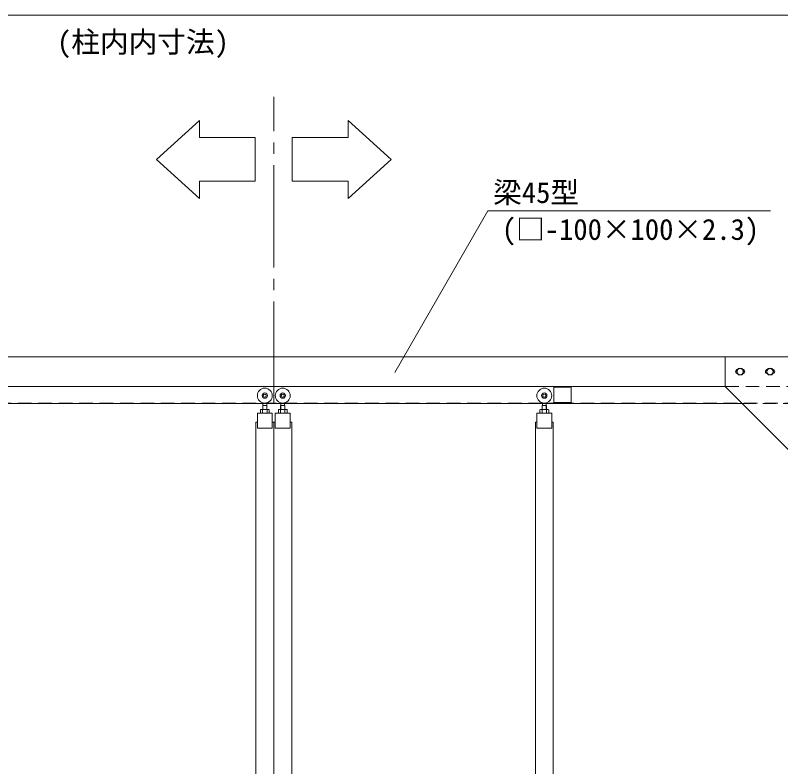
# Model space of a CAD drawing. Units: millimetres, scale not verified. Extents: x -69980 to -49855, y -14438 to 14438.
# Drawn here: x -63708 to -61145, y 6852 to 9368 of the extents above; entities that cross this region are included whole.
import ezdxf
from ezdxf.enums import TextEntityAlignment as Align

# ---------------------------------------------------------------- set-up
doc = ezdxf.new("R2010")
doc.units = ezdxf.units.MM
doc.header["$LTSCALE"] = 38
doc.linetypes.add('CHAIN2', pattern=[12, 9, -1, 1, -1])
doc.linetypes.add('DASHED1', pattern=[1.8, 1.2, -0.6])
for name, color, linetype, lineweight in [('0-6_ﾎﾞﾙﾄ類', 2, 'Continuous', 18), ('0-B_寸法', 3, 'Continuous', 18), ('0-F_中央走行棒', 7, 'Continuous', 18), ('1-0_中央走行棒右', 7, 'Continuous', 18), ('1-1_中央走行棒左', 7, 'Continuous', 18), ('1-2_通芯', 1, 'CHAIN2', 18), ('1-3_吊車', 4, 'DASHED1', 9), ('1-6_標準柱', 7, 'Continuous', 18), ('1-7_文字', 7, 'Continuous', 18), ('1-9_梁45', 7, 'Continuous', 18)]:
    doc.layers.add(name, color=color, linetype=linetype, lineweight=lineweight)
doc.styles.add('ＭＳ ゴシック', font='')
doc.styles.get('ＭＳ ゴシック').set_extended_font_data('MS Gothic')

msp = doc.modelspace()

# ---------------------------------------------------------------- linework, layer by layer
at = {"layer": '0-6_ﾎﾞﾙﾄ類'}
for p, q in [((-62883.32, 8048.05), (-62861.07, 8048.05)), ((-62883.32, 8048.05), (-62879.7, 8048.05)), ((-62879.7, 8046.05), (-62879.7, 8035.05)), ((-62864.7, 8048.05), (-62861.07, 8048.05)), ((-62864.7, 8046.05), (-62864.7, 8035.05)), ((-62823.32, 8048.05), (-62801.07, 8048.05)), ((-62823.32, 8048.05), (-62819.7, 8048.05)), ((-62819.7, 8046.05), (-62819.7, 8035.05)), ((-62804.7, 8048.05), (-62801.07, 8048.05)), ((-62804.7, 8046.05), (-62804.7, 8035.05)), ((-61947.32, 8048.05), (-61925.07, 8048.05)), ((-61947.32, 8048.05), (-61943.7, 8048.05)), ((-61943.7, 8046.05), (-61943.7, 8035.05)), ((-61928.7, 8048.05), (-61925.07, 8048.05)), ((-61928.7, 8046.05), (-61928.7, 8035.05))]:
    msp.add_line(p, q, dxfattribs=at)
for points in [[(-61274.15, 8185), (-61268.08, 8174.5), (-61274.15, 8164), (-61286.25, 8164), (-61292.32, 8174.5), (-61286.25, 8185)], [(-61174.15, 8185), (-61168.08, 8174.5), (-61174.15, 8164), (-61186.25, 8164), (-61192.32, 8174.5), (-61186.25, 8185)]]:
    msp.add_lwpolyline(points, close=True, dxfattribs=at)
for points in [[(-62857.45, 8046.05), (-62857.45, 8035.05), (-62886.95, 8035.05), (-62886.95, 8046.05)], [(-62797.45, 8046.05), (-62797.45, 8035.05), (-62826.95, 8035.05), (-62826.95, 8046.05)], [(-61921.45, 8046.05), (-61921.45, 8035.05), (-61950.95, 8035.05), (-61950.95, 8046.05)]]:
    msp.add_lwpolyline(points, dxfattribs=at)
for centre in [(-61280.2, 8174.5), (-61180.2, 8174.5)]:
    msp.add_circle(centre, 10.5, dxfattribs=at)
for centre, radius, start, end in [((-61280.2, 8174.5), 11.35, 127.685, 172.315), ((-61280.2, 8174.5), 11, 132.659, 167.341), ((-61280.2, 8174.5), 11.35, 67.685, 112.315), ((-61280.2, 8174.5), 11, 72.659, 107.341), ((-61280.2, 8174.5), 11.35, 7.685, 52.315), ((-61280.2, 8174.5), 11, 12.659, 47.341), ((-61180.2, 8174.5), 11.35, 127.685, 172.315), ((-61180.2, 8174.5), 11, 132.659, 167.341), ((-61180.2, 8174.5), 11.35, 67.685, 112.315), ((-61180.2, 8174.5), 11, 72.659, 107.341), ((-61180.2, 8174.5), 11.35, 7.685, 52.315), ((-61180.2, 8174.5), 11, 12.659, 47.341), ((-61280.2, 8174.5), 11.35, 187.685, 232.315), ((-61280.2, 8174.5), 11, 192.659, 227.341), ((-61280.2, 8174.5), 11.35, 247.685, 292.315), ((-61280.2, 8174.5), 11, 252.659, 287.341), ((-61280.2, 8174.5), 11.35, 307.685, 352.315), ((-61280.2, 8174.5), 11, 312.659, 347.341), ((-61180.2, 8174.5), 11.35, 187.685, 232.315), ((-61180.2, 8174.5), 11, 192.659, 227.341), ((-61180.2, 8174.5), 11.35, 247.685, 292.315), ((-61180.2, 8174.5), 11, 252.659, 287.341), ((-61180.2, 8174.5), 11.35, 307.685, 352.315), ((-61180.2, 8174.5), 11, 312.659, 347.341), ((-62883.32, 8043.78), 4.28, 32.227, 147.773), ((-62872.2, 8033), 15.05, 60.137, 119.863), ((-62861.07, 8043.78), 4.28, 32.227, 147.773), ((-62823.32, 8043.78), 4.28, 32.227, 147.773), ((-62812.2, 8033), 15.05, 60.137, 119.863), ((-62801.07, 8043.78), 4.28, 32.227, 147.773), ((-61947.32, 8043.78), 4.28, 32.227, 147.773), ((-61936.2, 8033), 15.05, 60.137, 119.863), ((-61925.07, 8043.78), 4.28, 32.227, 147.773)]:
    msp.add_arc(centre, radius, start, end, dxfattribs=at)
at = {"layer": '0-B_寸法'}
msp.add_line((-65475.2, 9367.5), (-61085.2, 9367.5), dxfattribs=at)
at = {"layer": '0-F_中央走行棒'}
msp.add_lwpolyline([(-61961.2, 7985.05), (-61911.2, 7985.05), (-61911.2, 8035.05), (-61961.2, 8035.05)], close=True, dxfattribs=at)
for points in [[(-61961.2, 8005.05), (-61966.2, 8005.05), (-61966.2, 6673.05)], [(-61906.2, 6673.05), (-61906.2, 8005.05), (-61911.2, 8005.05)]]:
    msp.add_lwpolyline(points, dxfattribs=at)
at = {"layer": '1-0_中央走行棒右'}
msp.add_lwpolyline([(-62837.2, 7985.05), (-62787.2, 7985.05), (-62787.2, 8035.05), (-62837.2, 8035.05)], close=True, dxfattribs=at)
for points in [[(-62837.2, 8005.05), (-62842.2, 8005.05), (-62842.2, 6585.05)], [(-62782.2, 6673.05), (-62782.2, 8005.05), (-62787.2, 8005.05)]]:
    msp.add_lwpolyline(points, dxfattribs=at)
at = {"layer": '1-1_中央走行棒左'}
msp.add_lwpolyline([(-62897.2, 7985.05), (-62847.2, 7985.05), (-62847.2, 8035.05), (-62897.2, 8035.05)], close=True, dxfattribs=at)
for points in [[(-62897.2, 8005.05), (-62902.2, 8005.05), (-62902.2, 6673.05)], [(-62842.2, 6585.05), (-62842.2, 8005.05), (-62847.2, 8005.05)]]:
    msp.add_lwpolyline(points, dxfattribs=at)
at = {"layer": '1-2_通芯'}
msp.add_line((-62842.2, 8067.5), (-62842.2, 9095.07), dxfattribs=at)
at = {"layer": '1-3_吊車', "color": 7, "linetype": 'Continuous', "lineweight": 18}
for p, q in [((-62878.9, 8048.05), (-62878.9, 8061.1)), ((-62878.45, 8061.1), (-62878.45, 8069.9)), ((-62865.95, 8061.1), (-62865.95, 8069.9)), ((-62865.5, 8048.05), (-62865.5, 8061.1)), ((-62818.9, 8048.05), (-62818.9, 8061.1)), ((-62818.45, 8061.1), (-62818.45, 8069.9)), ((-62805.95, 8061.1), (-62805.95, 8069.9)), ((-62805.5, 8048.05), (-62805.5, 8061.1)), ((-61942.9, 8048.05), (-61942.9, 8061.1)), ((-61942.45, 8061.1), (-61942.45, 8069.9)), ((-61929.95, 8061.1), (-61929.95, 8069.9)), ((-61929.5, 8048.05), (-61929.5, 8061.1)), ((-62880.15, 8048.05), (-62880.15, 8048.1)), ((-62864.28, 8048.05), (-62864.28, 8048.1)), ((-62820.15, 8048.05), (-62820.15, 8048.1)), ((-62804.27, 8048.05), (-62804.27, 8048.1)), ((-61944.12, 8048.05), (-61944.12, 8048.1)), ((-61928.28, 8048.05), (-61928.28, 8048.1))]:
    msp.add_line(p, q, dxfattribs=at)
for points in [[(-62880.15, 8048.1), (-62879.2, 8048.1), (-62879.2, 8061.1), (-62872.2, 8061.1)], [(-62864.28, 8048.1), (-62865.2, 8048.1), (-62865.2, 8061.1), (-62872.2, 8061.1)], [(-62820.15, 8048.1), (-62819.2, 8048.1), (-62819.2, 8061.1), (-62812.2, 8061.1)], [(-62804.27, 8048.1), (-62805.2, 8048.1), (-62805.2, 8061.1), (-62812.2, 8061.1)], [(-61944.12, 8048.1), (-61943.2, 8048.1), (-61943.2, 8061.1), (-61936.2, 8061.1)], [(-61928.28, 8048.1), (-61929.2, 8048.1), (-61929.2, 8061.1), (-61936.2, 8061.1)]]:
    msp.add_lwpolyline(points, dxfattribs=at)
for centre, radius in [((-62872.2, 8094.1), 25), ((-62872.2, 8094.1), 9), ((-62812.2, 8094.1), 25), ((-62812.2, 8094.1), 9), ((-61936.2, 8094.1), 25), ((-61936.2, 8094.1), 9), ((-62872.2, 8094.1), 5), ((-62812.2, 8094.1), 5), ((-61936.2, 8094.1), 5)]:
    msp.add_circle(centre, radius, dxfattribs=at)
at = {"layer": '1-6_標準柱'}
msp.add_lwpolyline([(-61330.2, 8224.5), (-60930.2, 8224.5), (-60930.2, 7824.5), (-61030.2, 7824.5), (-61330.2, 8124.5)], close=True, dxfattribs=at)
for centre, start, end in [((-61288.2, 8174.5), 90.358, 269.642), ((-61272.2, 8174.5), 270.358, 89.642), ((-61188.2, 8174.5), 90.358, 269.642), ((-61172.2, 8174.5), 270.358, 89.642)]:
    msp.add_arc(centre, 7.5, start, end, dxfattribs=at)
at = {"layer": '1-7_文字'}
for p, q in [((-62436.97, 8172), (-62124.92, 8712.5)), ((-62124.92, 8712.5), (-62099.97, 8712.5)), ((-62099.97, 8712.5), (-61178.95, 8712.5))]:
    msp.add_line(p, q, dxfattribs=at)
for points in [[(-63235.38, 8884.95), (-63090.95, 9015.73), (-63090.95, 8957.82), (-62904.3, 8957.82), (-62904.3, 8811.83), (-63090.95, 8811.83), (-63090.95, 8753.93)], [(-62449.03, 8884.95), (-62593.45, 9015.73), (-62593.45, 8957.82), (-62780.1, 8957.82), (-62780.1, 8811.83), (-62593.45, 8811.83), (-62593.45, 8753.93)]]:
    msp.add_lwpolyline(points, close=True, dxfattribs=at)
at = {"layer": '1-9_梁45'}
for p, q in [((-65230.2, 8124.5), (-61330.2, 8124.5)), ((-61875.2, 8124.5), (-65230.2, 8124.5)), ((-61846.2, 8122.9), (-61904.2, 8122.9)), ((-61330.2, 8124.5), (-61875.2, 8124.5))]:
    msp.add_line(p, q, dxfattribs=at)
at = {"layer": '1-9_梁45', "color": 4, "linetype": 'DASHED1', "lineweight": 9}
for p, q in [((-61330.2, 8124.5), (-60930.2, 8124.5)), ((-61875.2, 8069.1), (-65475.2, 8069.1)), ((-61085.2, 8069.1), (-61875.2, 8069.1))]:
    msp.add_line(p, q, dxfattribs=at)
at = {"layer": '1-9_梁45'}
for points in [[(-60930.2, 8124.5), (-60930.2, 8224.5), (-65630.2, 8224.5), (-65630.2, 8124.5)], [(-65287.2, 8067.5), (-61875.2, 8067.5), (-61875.2, 8070.5), (-61875.2, 8067.5), (-61273.2, 8067.5)]]:
    msp.add_lwpolyline(points, dxfattribs=at)
msp.add_lwpolyline([(-61904.2, 8070.5), (-61846.2, 8070.5), (-61846.2, 8124.5), (-61904.2, 8124.5)], close=True, dxfattribs=at)
at = {"layer": '1-9_梁45', "color": 4, "linetype": 'DASHED1', "lineweight": 9}
msp.add_lwpolyline([(-61273.2, 8067.5), (-61085.2, 8067.5), (-61085.2, 8124.5)], dxfattribs=at)

# ---------------------------------------------------------------- texts
at = {"layer": '0-B_寸法', "style": 'ＭＳ ゴシック'}
msp.add_text('(柱内内寸法)', height=70.38, dxfattribs=at).set_placement((-63568.2, 9221.9), align=Align.BOTTOM_LEFT)
at = {"layer": '1-7_文字', "style": 'ＭＳ ゴシック'}
for s, p in [('梁45型\u3000\u3000\u3000\u3000\u3000     \u3000\u3000', (-62107.5, 8717.9)), ('(□-100×100×2.3)', (-62078.6, 8594.42))]:
    msp.add_text(s, height=70.38, dxfattribs=at).set_placement(p, align=Align.BOTTOM_LEFT)

doc.saveas('drawing.dxf')
